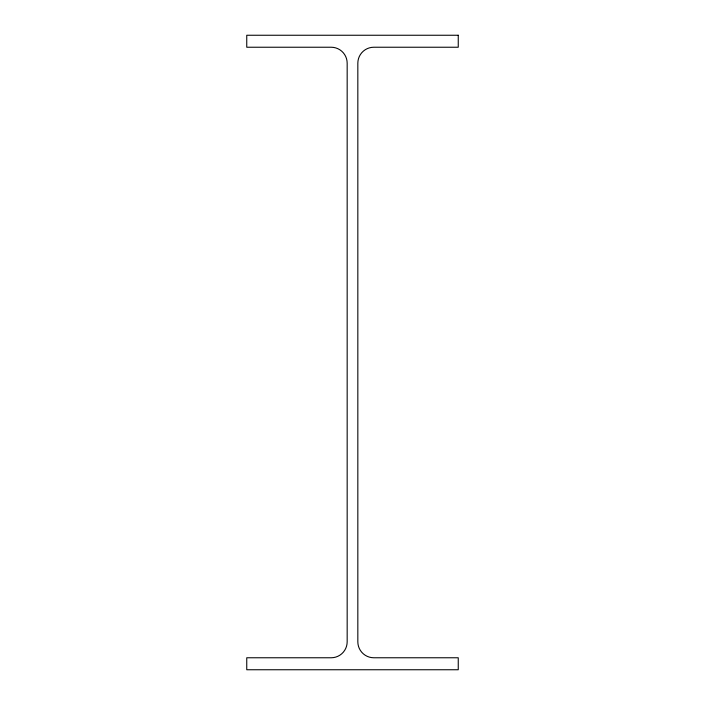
<?xml version="1.0" encoding="UTF-8"?>
<svg xmlns="http://www.w3.org/2000/svg" width="705" height="705" viewBox="0 0 705 705"><rect width="100%" height="100%" fill="white"/><g stroke="black" fill="none" stroke-linecap="round" stroke-linejoin="round"><path stroke-width="1.06" d="M458.25 35.25L246.75 35.25L246.75 47.235L331.191 47.235A15.986 15.986 0 0 1 347.168 63.221L347.168 641.779A15.986 15.986 0 0 1 331.191 657.765L246.75 657.765L246.75 669.75L458.25 669.75L458.25 657.765L373.809 657.765A15.986 15.986 0 0 1 357.832 641.779L357.832 63.221A15.986 15.986 0 0 1 373.809 47.235L458.25 47.235L458.25 35.25"/></g></svg>
